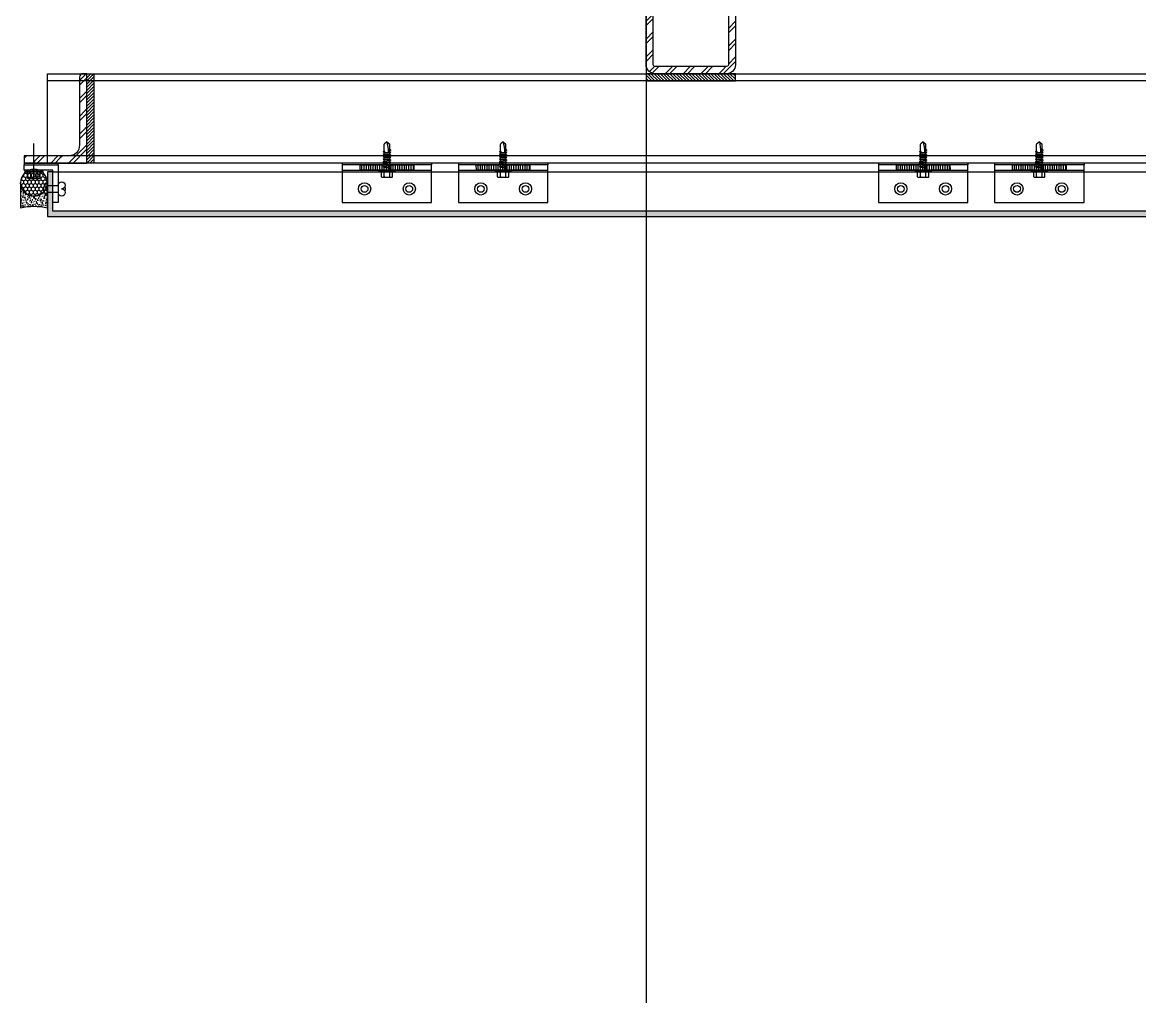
# Model space of a CAD drawing. Header units: millimetres. Extents: x 434053 to 1059003, y -2417481 to 936527.
# Drawn here: x 659012 to 659637, y -2247288 to -2246743 of the extents above; entities that cross this region are included whole.
import ezdxf

# ---------------------------------------------------------------- set-up
doc = ezdxf.new("R2010")
doc.units = ezdxf.units.MM
doc.header["$LTSCALE"] = 1000
doc.header["$MEASUREMENT"] = 0
for name, pattern in [('CENTER', [2, 1.25, -0.25, 0.25, -0.25]), ('HIDDEN', [9.524999999999999, 6.35, -3.175]), ('HIDDEN2', [4.762499999999999, 3.175, -1.5875]), ('HIDDENX2', [19.049999999999997, 12.7, -6.35])]:
    doc.linetypes.add(name, pattern=pattern)
doc.layers.get('Defpoints').update_dxf_attribs({"color": 6})
for name, color, linetype in [('ALUM', 1, 'Continuous'), ('ALUM-V', 11, 'Continuous'), ('ELASTOMER', 6, 'Continuous'), ('ELASTOMER-V', 241, 'Continuous'), ('ELASTROMER-V', 241, 'Continuous'), ('EXTRUSION1', 4, 'Continuous'), ('EXTRUSION2', 133, 'Continuous'), ('FASTENER', 191, 'Continuous'), ('GRID', 8, 'CENTER'), ('HZHZNEWPLOTLAYER#@$TT', 7, 'Continuous'), ('SILICONE', 8, 'Continuous'), ('STEEL', 3, 'Continuous'), ('STEEL-V', 71, 'Continuous'), ('STRUCTURE', 5, 'Continuous'), ('WELD', 6, 'Continuous'), ('铝板断面填充', 14, 'Continuous')]:
    doc.layers.add(name, color=color, linetype=linetype)

# ---------------------------------------------------------------- blocks, each defined once
blk = doc.blocks.new('rivet6')
at = {"color": 0, "linetype": 'ByBlock'}
blk.add_line((0, 4), (0, -4), dxfattribs=at)
blk.add_lwpolyline([(-5.999999999999943, 2, 2.414213562373095), (-7.999999999999943, 0, 2.414213562373095), (-5.999999999999943, -2)], format="xyb", dxfattribs=at)
at = {"color": 0, "linetype": 'HIDDEN2'}
blk.add_lwpolyline([(0, 2), (-5.999999999999943, 2), (-5.999999999999943, -2), (0, -2)], dxfattribs=at)
at = {"color": 0, "linetype": 'ByBlock'}
for centre, radius, start, end in [((-7.999999999999943, 0), 2, 149.9999999999995, 210.0000000000005), ((-3, 0), 5, 306.8698976458447, 53.13010235415532)]:
    blk.add_arc(centre, radius, start, end, dxfattribs=at)
blk = doc.blocks.new('*U379')
at = {"linetype": 'ByBlock', "lineweight": -2}
for p, q in [((-5.028571428571013, 0.5142857142927824), (-5.028571428571013, 7.275957614183426e-12)), ((5.028571428571013, 7.275957614183426e-12), (-5.028571428571013, 7.275957614183426e-12)), ((-4.685714285715221, 0.857142857152212), (-3.542857142858338, 1.14285714286234)), ((4.685714285715221, 0.857142857152212), (-4.685714285715221, 0.857142857152212)), ((-3.542857142858338, 4.400000000008731), (-3.542857142858338, 1.14285714286234)), ((3.542857142858338, 1.14285714286234), (-3.542857142858338, 1.14285714286234)), ((2.657142857144208, 4.857142857152212), (-2.657142857144208, 4.857142857152212)), ((-2.332922000361577, 0.857142857152212), (-1.77142857142826, 1.14285714286234)), ((-1.77142857142826, 4.400000000008731), (-1.77142857142826, 1.14285714286234)), ((1.77142857142826, 4.400000000008731), (1.77142857142826, 1.14285714286234)), ((2.458636286075489, 0.857142857152212), (1.77142857142826, 1.14285714286234)), ((3.542857142858338, 4.400000000008731), (3.542857142858338, 1.14285714286234)), ((4.685714285715221, 0.857142857152212), (3.542857142858338, 1.14285714286234)), ((5.028571428571013, 0.5142857142927824), (5.028571428571013, 7.275957614183426e-12))]:
    blk.add_line(p, q, dxfattribs=at)
for centre, radius, start, end in [((-4.685714285715221, 0.5142857142927824), 0.3428571428571428, 90, 180), ((-2.657142857144208, 3.770535714291327), 1.086607142857136, 35.40085557752613, 144.5991444224739), ((0, 1.196428571434808), 3.660714285714072, 61.05941179989344, 118.9405882001066), ((2.657142857144208, 3.770535714291327), 1.086607142857129, 35.40085557752613, 144.5991444224739), ((4.685714285715221, 0.5142857142927824), 0.3428571428571428, 0, 90)]:
    blk.add_arc(centre, radius, start, end, dxfattribs=at)
at = {"layer": 'GRID', "ltscale": 0.5}
blk.add_line((0, 4.857142857159488), (0, -14.88628534954606), dxfattribs=at)
blk = doc.blocks.new('*U563')
at = {"linetype": 'ByBlock', "lineweight": -2}
for p, q in [((-4.399999999999636, 0.4500000000007276), (-4.399999999999636, 0)), ((4.399999999999636, 0), (-4.399999999999636, 0)), ((-4.100000000000364, 0.75), (-3.100000000000364, 1)), ((4.100000000000364, 0.75), (-4.100000000000364, 0.75)), ((-3.100000000000364, 3.850000000000364), (-3.100000000000364, 1)), ((3.100000000000364, 1), (-3.100000000000364, 1)), ((2.325000000000728, 4.25), (-2.325000000000728, 4.25)), ((-2.041306750315925, 0.75), (-1.549999999999272, 1)), ((-1.549999999999272, 3.850000000000364), (-1.549999999999272, 1)), ((-1.549999999999272, 0), (-1.549999999999272, -1.590192378864231)), ((1.549999999999272, 3.850000000000364), (1.549999999999272, 1)), ((2.151306750316508, 0.75), (1.549999999999272, 1)), ((1.549999999999272, 0), (1.549999999999272, -1.090192378864231)), ((3.100000000000364, 3.850000000000364), (3.100000000000364, 1)), ((4.100000000000364, 0.75), (3.100000000000364, 1)), ((4.399999999999636, 0.4500000000007276), (4.399999999999636, 0)), ((-2.110000000000582, -1.899999999999636), (2.110000000000582, -1.399999999999636)), ((-2.110000000000582, -1.899999999999636), (-1.549999999999272, -1.590192378864231)), ((-2.110000000000582, -1.899999999999636), (-1.549999999999272, -2.209807621135042)), ((-2.110000000000582, -3.299999999999272), (2.110000000000582, -2.799999999999272)), ((-2.110000000000582, -3.299999999999272), (-1.549999999999272, -2.990192378863867)), ((-2.110000000000582, -3.299999999999272), (-1.549999999999272, -3.609807621134678)), ((-2.110000000000581, -4.699999999999273), (2.110000000000583, -4.199999999999273)), ((-2.110000000000581, -4.699999999999273), (-1.549999999999272, -4.390192378863867)), ((-2.110000000000581, -4.699999999999273), (-1.549999999999272, -5.009807621134678)), ((-2.11000000000058, -6.099999999999272), (2.110000000000584, -5.599999999999272)), ((-2.11000000000058, -6.099999999999272), (-1.549999999999271, -5.790192378863867)), ((-2.11000000000058, -6.099999999999272), (-1.549999999999271, -6.409807621134678)), ((-1.549999999999272, -1.590192378864231), (1.549999999999272, -1.090192378864231)), ((-1.549999999999272, -2.209807621135042), (1.549999999999272, -1.709807621135042)), ((-1.549999999999272, -2.209807621135042), (-1.549999999999272, -2.990192378863867)), ((-1.549999999999272, -2.990192378863867), (1.549999999999272, -2.490192378863867)), ((-1.549999999999272, -3.609807621134678), (1.549999999999272, -3.109807621134678)), ((-1.549999999999272, -3.609807621135042), (-1.549999999999272, -4.390192378863867)), ((-1.549999999999272, -4.390192378863867), (1.549999999999273, -3.890192378863867)), ((-1.549999999999272, -5.009807621134678), (1.549999999999273, -4.509807621134678)), ((-1.549999999999271, -5.009807621135042), (-1.549999999999271, -5.790192378863867)), ((-1.549999999999271, -5.790192378863867), (1.549999999999274, -5.290192378863867)), ((-1.549999999999271, -6.409807621134678), (1.549999999999274, -5.909807621134678)), ((1.549999999999272, -0.3098076211354055), (1.549999999999272, -1.090192378864231)), ((2.110000000000582, -1.399999999999636), (1.549999999999272, -1.090192378864231)), ((2.110000000000582, -1.399999999999636), (1.549999999999272, -1.709807621135042)), ((1.549999999999272, -1.709807621135042), (1.549999999999272, -2.490192378863867)), ((2.110000000000582, -2.799999999999272), (1.549999999999272, -2.490192378863867)), ((2.110000000000582, -2.799999999999272), (1.549999999999272, -3.109807621134678)), ((1.549999999999273, -3.109807621135042), (1.549999999999273, -3.890192378863867)), ((2.110000000000583, -4.199999999999273), (1.549999999999273, -3.890192378863867)), ((2.110000000000583, -4.199999999999273), (1.549999999999273, -4.509807621134678)), ((1.549999999999274, -4.509807621135042), (1.549999999999274, -5.290192378863867)), ((2.110000000000584, -5.599999999999272), (1.549999999999274, -5.290192378863867)), ((2.110000000000584, -5.599999999999272), (1.549999999999274, -5.909807621134678)), ((1.549999999999275, -5.909807621135041), (1.549999999999275, -6.690192378863866)), ((-2.110000000000579, -7.499999999999272), (2.110000000000585, -6.999999999999272)), ((-2.110000000000579, -7.499999999999272), (-1.54999999999927, -7.190192378863866)), ((-2.110000000000579, -7.499999999999272), (-1.54999999999927, -7.809807621134677)), ((-2.110000000000579, -8.900000000000727), (2.110000000000585, -8.400000000000727)), ((-2.110000000000579, -8.900000000000727), (-1.54999999999927, -8.590192378865321)), ((-2.110000000000579, -8.900000000000727), (-1.54999999999927, -9.209807621136132)), ((-2.110000000000579, -10.30000000000036), (-1.54999999999927, -9.990192378864958)), ((-2.110000000000579, -10.30000000000036), (-1.141147094092955, -10.18393879649848)), ((-2.110000000000579, -10.30000000000036), (-1.54999999999927, -10.60980762113577)), ((-1.54999999999927, -6.409807621135041), (-1.54999999999927, -7.190192378863866)), ((-1.54999999999927, -7.190192378863866), (1.549999999999275, -6.690192378863866)), ((-1.54999999999927, -7.809807621134677), (1.549999999999275, -7.309807621134677)), ((-1.54999999999927, -7.809807621134677), (-1.54999999999927, -8.590192378865321)), ((-1.54999999999927, -8.590192378865321), (1.549999999999275, -8.090192378865321)), ((-1.54999999999927, -9.209807621136132), (1.549999999999275, -8.709807621136132)), ((-1.54999999999927, -9.209807621136132), (-1.54999999999927, -9.990192378864958)), ((-1.54999999999927, -9.990192378864958), (-0.9946989986692616, -9.891031485770508)), ((-1.54999999999927, -10.60980762113577), (-1.334865735341734, -10.57139078816108)), ((-1.54999999999927, -10.60980762113577), (-1.54999999999927, -14.40000000000073)), ((0.5619885887190348, -9.639837273735974), (1.549999999999275, -9.490192378864958)), ((0.7141825614198778, -9.953488843050945), (2.110000000000585, -9.800000000000363)), ((0.7141825614198778, -10.23227502088157), (1.549999999999275, -10.10980762113577)), ((0.7141825614198778, -11.01265977861221), (1.549999999999275, -10.89019237886459)), ((0.7141825614198778, -11.3534888430524), (2.110000000000585, -11.2)), ((0.7141825614198778, -11.63227502088303), (1.549999999999275, -11.5098076211354)), ((2.110000000000585, -6.999999999999272), (1.549999999999275, -6.690192378863866)), ((2.110000000000585, -6.999999999999272), (1.549999999999275, -7.309807621134677)), ((1.549999999999275, -7.309807621134677), (1.549999999999275, -8.090192378865321)), ((2.110000000000585, -8.400000000000727), (1.549999999999275, -8.090192378865321)), ((2.110000000000585, -8.400000000000727), (1.549999999999275, -8.709807621136132)), ((1.549999999999275, -8.709807621136132), (1.549999999999275, -9.490192378864958)), ((2.110000000000585, -9.800000000000363), (1.549999999999275, -9.490192378864958)), ((2.110000000000585, -9.800000000000363), (1.549999999999275, -10.10980762113577)), ((1.549999999999275, -10.10980762113577), (1.549999999999275, -10.89019237886459)), ((2.110000000000585, -11.2), (1.549999999999275, -10.89019237886459)), ((2.110000000000585, -11.2), (1.549999999999275, -11.5098076211354)), ((1.549999999999275, -11.5098076211354), (1.549999999999275, -14.40000000000073)), ((2.664535259100376e-15, -15.80000000000036), (-1.54999999999927, -14.40000000000073)), ((2.664535259100376e-15, -15.80000000000036), (1.549999999999275, -14.40000000000073))]:
    blk.add_line(p, q, dxfattribs=at)
blk.add_lwpolyline([(2.664535259100376e-15, -15.80000000000036), (0.7141825614198778, -11.63227502088303), (0.7141825614198778, -9.900899293751717, 0.4176573264866609), (0.4106596181591184, -9.60091997968011, 0.09706246058353715), (-0.9946989986692616, -9.891031485770508), (-1.54999999999927, -11.0016756527395)], format="xyb", dxfattribs=at)
for centre, radius, start, end in [((-4.100000000000364, 0.4500000000007276), 0.3, 90, 180), ((-2.325000000000728, 3.299218750000364), 0.9507812499999939, 35.40085557735623, 144.5991444226438), ((0, 1.046875), 3.203124999999813, 61.05941179989344, 118.9405882001065), ((2.325000000000728, 3.299218750000364), 0.9507812499999881, 35.40085557735623, 144.5991444226438), ((4.100000000000364, 0.4500000000007276), 0.3, 0, 90)]:
    blk.add_arc(centre, radius, start, end, dxfattribs=at)
blk = doc.blocks.new('*U562')
at = {"layer": 'EXTRUSION1', "linetype": 'HIDDEN'}
h = blk.add_hatch(dxfattribs=at)
h.set_pattern_fill('ANSI31', color=8, scale=10, angle=45, style=0)
h.set_pattern_definition([(90, (-29149.79709862045, 32516.85714957471), (-1.25, 2e-16), [])])
h.paths.add_polyline_path([(40.01243538530564, 18.06681396374486), (10.012435385302, 18.06681396396313), (9.994380437222773, 20.99983998126415), (39.99438043724824, 20.99983998104587)])
h = blk.add_hatch(dxfattribs=at)
h.set_pattern_fill('ANSI31', color=8, scale=10, angle=45, style=0)
h.set_pattern_definition([(90, (-29149.79709862045, 32581.85714957471), (-1.25, 2e-16), [])])
h.paths.add_polyline_path([(105.0124353853056, 18.06681396327192), (75.012435385302, 18.06681396348292), (75.00000000331367, 20.99983998079122), (105.0000000033391, 20.99983998057294)])
blk.add_line((3.306396934021905e-09, 18.06681396403589), (50.00000000330276, 18.0668139636721))
at = {"linetype": 'HIDDEN'}
for p, q in [((65.0000000033064, 18.06681396355568), (115.0000000033028, 18.06681396319188)), ((65.00000000012369, 16.99999999952706), (115.0000000001237, 16.99999999916326))]:
    blk.add_line(p, q, dxfattribs=at)
for points in [[(3.324586828057363e-09, 20.99983998134419), (1.236912794411182e-10, 17)], [(50.00000000012369, 16.9999999996362), (50.00000000332459, 20.99983998097311), (3.324586828057363e-09, 20.99983998133691)], [(65.00000000332459, 20.99983998086397), (65, -4.729372449219227e-10), (115, -8.36735125631094e-10), (115.0000000033246, 20.99983998050018), (65.00000000332459, 20.99983998086397)]]:
    blk.add_lwpolyline(points)
blk.add_lwpolyline([(1.236912794411182e-10, 17), (0, 0), (50, -3.637978807091713e-10), (50.00000000012369, 16.9999999996362)], dxfattribs=at)
at = {"layer": 'ELASTOMER-V', "linetype": 'HIDDEN'}
for p, q in [((9.915268621796258e-05, 21.99984365353455), (9.915268257998378e-05, 20.99984365353455)), ((49.99990085400297, 21.99984365317075), (9.915268621796258e-05, 21.99984365353455)), ((49.99990085400297, 21.99984365317075), (49.9999008539957, 20.99984365317075)), ((65.00009915268622, 21.99984365306161), (65.00009915268258, 20.99984365306161)), ((114.999900854003, 21.99984365269781), (65.00009915268622, 21.99984365306161)), ((114.999900854003, 21.99984365269781), (114.9999008539957, 20.99984365269781))]:
    blk.add_line(p, q, dxfattribs=at)
at = {"layer": 'EXTRUSION1', "color": 8, "linetype": 'HIDDEN'}
for points in [[(40.01243538530564, 18.06681396374486), (10.012435385302, 18.06681396396313), (9.994380437222773, 20.99983998126415), (39.99438043724824, 20.99983998104587)], [(105.0124353853056, 18.06681396327192), (75.012435385302, 18.06681396348292), (75.00000000331367, 20.99983998079122), (105.0000000033391, 20.99983998057294)]]:
    blk.add_lwpolyline(points, close=True, dxfattribs=at)
at = {"layer": 'FASTENER'}
for centre, radius in [((12.50000000005457, 7.499999999912689), 3.410657394134659), ((12.50000000005457, 7.499999999912689), 1.875), ((37.50000000005457, 7.49999999973079), 3.410657394134659), ((37.50000000005457, 7.49999999973079), 1.875), ((77.50000000005457, 7.499999999432475), 3.410657394134659), ((77.50000000005457, 7.499999999432475), 1.875), ((102.5000000000546, 7.499999999250576), 3.410657394134659), ((102.5000000000546, 7.499999999250576), 1.875)]:
    blk.add_circle(centre, radius, dxfattribs=at)
at = {"layer": 'FASTENER', "xscale": -1, "rotation": 179.9999555529958}
for p in [(25.01239116587332, 18.06682732070774), (89.99995578387409, 18.06682732022752)]:
    blk.add_blockref('*U563', p, dxfattribs=at)
blk = doc.blocks.new('A$C4AEA3CD0')
at = {"layer": 'ELASTOMER-V'}
h = blk.add_hatch(dxfattribs=at)
h.set_pattern_fill('HONEY', color=256, scale=9.999999999999995, angle=-90.00000000000001, style=0)
h.set_pattern_definition([(270, (60501.74586373038, 34208.89254977444), (1.082531754730547, -1.874999999999999), [1.249999999999999, -2.499999999999999]), (29.99999999999998, (60501.74586373038, 34208.89254977444), (1.082531754730548, 1.874999999999998), [1.249999999999999, -2.499999999999998]), (329.9999999999999, (60501.74586373038, 34208.89254977444), (2.165063509461095, -8.140493487562734e-16), [-2.499999999999998, 1.249999999999999])])
edge = h.paths.add_edge_path()
edge.add_ellipse((10628.20072560296, 6756.938700612018), major_axis=(-5.303280013462347, 5.303321704295289), ratio=0.999999999992203, start_angle=0, end_angle=360, ccw=False)
at = {"layer": 'SILICONE'}
h = blk.add_hatch(dxfattribs=at)
h.set_pattern_fill('AR-SAND', color=256, scale=0.9999999999999997, angle=107.1830807807661, style=0)
h.set_pattern_definition([(144.683080780766, (13078.44345766073, 4376.02022627256), (-1.822211354424354, -0.6294154270487508), [0, -1.519999999999999, 0, -1.699999999999999, 0, -1.624999999999999]), (114.6830807807661, (13078.44345766073, 4376.02022627256), (-3.219019346624564, 0.8570486835978235), [0, -0.8199999999999994, 0, -1.369999999999999, 0, -0.5249999999999995]), (74.68308078076613, (13078.80683157577, 4374.84512653306), (-0.9254047745295179, 2.973472307467814), [0, -0.4999999999999997, 0, -1.799999999999999, 0, -2.349999999999997]), (64.68308078076616, (13078.80683157577, 4374.84512653306), (-1.726588879023873, 2.612661938106628), [0, -0.2499999999999993, 0, -1.179999999999995, 0, -1.349999999999995])])
edge = h.paths.add_edge_path()
edge.add_line((10620.70139677072, 6756.936215800286), (10620.70067067572, 6742.964621111396))
edge.add_arc((10628.20053299173, 6707.936294918509), 35.82222174341442, 77.91450081568678, 102.08504876512939, ccw=False)
edge.add_line((10635.70067067561, 6742.964562151663), (10635.70067264093, 6743.464562151663))
edge.add_line((10635.70067264093, 6743.464562151663), (10635.70005428925, 6756.796823001607))
edge.add_arc((10628.20139635958, 6756.938700579359), 7.499999999554281, 180.0189608891503, 358.91607049039396, ccw=False)
at = {"layer": 'STEEL-V', "linetype": 'ByBlock'}
h = blk.add_hatch(dxfattribs=at)
h.set_pattern_fill('GEOL7', color=256, scale=20, angle=90, style=0, pattern_type=2)
h.set_pattern_definition([(225, (-26503.74901710878, 83447.6416158088), (-1.722627147594897e-15, -10.00131831310253), [20]), (225, (-26503.74901710878, 83450.1416158088), (-1.722627147594897e-15, -10.00131831310253), [20])])
edge = h.paths.add_edge_path(flags=16)
edge.add_line((11016.70069342008, 6912.964562151546), (11016.70069342002, 6822.964562151546))
edge.add_arc((11015.70069342002, 6822.964562151517), 1, -89.99999999833238, 1.6675016922818031e-09, ccw=False)
edge.add_line((11015.70069342005, 6821.964562151517), (10975.70069342002, 6821.964562151546))
edge.add_arc((10975.70069342005, 6822.964562151546), 1, 179.9999999983325, 269.99999999833244, ccw=False)
edge.add_line((10974.70069342005, 6822.964562151576), (10974.70069342005, 6912.964562151576))
edge.add_arc((10975.70069342002, 6912.964562151561), 0.9999999999854481, 89.99999999916622, 179.9999999991662, ccw=False)
edge.add_line((10975.70069342005, 6913.964562151546), (11015.70069342002, 6913.964562151546))
edge.add_arc((11015.70069342005, 6912.964562151517), 1.000000000029104, 1.6675016922818031e-09, 90.00000000166762, ccw=False)
edge = h.paths.add_edge_path()
edge.add_line((11020.70069342008, 6912.964562151546), (11020.70069342005, 6822.964562151546))
edge.add_arc((11015.70069342002, 6822.964562151561), 5.000000000014552, 269.9999999998332, 359.9999999998332, ccw=False)
edge.add_line((11015.70069342002, 6817.964562151546), (10975.70069342002, 6817.964562151546))
edge.add_arc((10975.70069342002, 6822.964562151561), 5.000000000014552, 179.9999999998333, 269.9999999998332, ccw=False)
edge.add_line((10970.70069342002, 6822.964562151576), (10970.70069341996, 6912.964562151576))
edge.add_arc((10975.70069341996, 6912.964562151532), 5.000000000014552, 89.99999999949978, 179.9999999994997, ccw=False)
edge.add_line((10975.70069342002, 6917.964562151546), (11015.70069342005, 6917.964562151546))
edge.add_arc((11015.70069342005, 6912.964562151532), 5.000000000014552, 1.667217475187499e-10, 90.00000000016678, ccw=False)
h = blk.add_hatch(dxfattribs=at)
h.set_pattern_fill('GEOL7', color=256, scale=20, angle=90, style=0, pattern_type=2)
h.set_pattern_definition([(225, (-16621.29723573379, 56819.0097552064), (-1.722627147594897e-15, -10.00131831310253), [20]), (225, (-16621.29723573379, 56821.5097552064), (-1.722627147594897e-15, -10.00131831310253), [20])])
edge = h.paths.add_edge_path()
edge.add_line((10622.70067067564, 6771.964562151648), (10622.70067067564, 6767.964562151634))
edge.add_line((10622.70067067564, 6767.964562151634), (10657.70067067564, 6767.964562151648))
edge.add_line((10657.70067067564, 6767.964562151648), (10657.70067067564, 6817.964562151648))
edge.add_line((10657.70067067564, 6817.964562151648), (10655.70067067564, 6817.964562151648))
edge.add_arc((10655.70067067564, 6815.964562151648), 2, 90, 180)
edge.add_line((10653.70067067564, 6815.964562151648), (10653.70067067564, 6777.964562151634))
edge.add_arc((10647.70067067564, 6777.964562151648), 5.999999999992724, 269.9999999999305, 359.999999999861, ccw=False)
edge.add_line((10647.70067067564, 6771.964562151648), (10622.70067067564, 6771.964562151648))
at = {"layer": 'WELD'}
h = blk.add_hatch(dxfattribs=at)
h.set_pattern_fill('ANSI31', color=256, scale=10, angle=-2.544443745170813e-14, style=0)
h.set_pattern_definition([(44.99999999999996, (102162.9277866736, 36498.66106811603), (-0.883883476483184, 0.8838834764831849), [])])
h.paths.add_polyline_path([(10661.69686378041, 6817.964562151648), (10661.69686378041, 6767.964562151634), (10657.70067067564, 6767.964562151634), (10657.70067067564, 6817.964562151648)])
h = blk.add_hatch(dxfattribs=at)
h.set_pattern_fill('ANSI31', color=256, scale=10, angle=89.99999999999999, style=0)
h.set_pattern_definition([(135, (-17590.01604982455, 98369.19548504474), (-0.8838834764831848, -0.8838834764831841), [])])
h.paths.add_polyline_path([(11020.70069342005, 6817.964562151605), (10970.70069342005, 6817.964562151605), (10970.70069342005, 6813.968369046832), (11020.70069342005, 6813.968369046832)])
at = {"layer": '铝板断面填充', "linetype": 'ByBlock'}
blk.add_hatch(color=14, dxfattribs=at).paths.add_polyline_path([(11435.20067067564, 6762.964562151663), (11435.20067067564, 6740.964562151663), (10638.70067067561, 6740.964562151663), (10638.70067067562, 6762.964562151663), (10635.70067067562, 6762.964562151663), (10635.70067067561, 6737.964562151663), (11438.20067067564, 6737.964562151663), (11438.20067067564, 6762.964562151663)])
at = {"layer": 'ALUM', "linetype": 'ByBlock', "elevation": 1.794412873847352e-08}
blk.add_lwpolyline([(11435.20067067564, 6762.964562151663), (11435.20067067564, 6740.964562151663), (10638.70067067561, 6740.964562151663), (10638.70067067562, 6762.964562151663), (10635.70067067562, 6762.964562151663), (10635.70067067561, 6737.964562151663), (11438.20067067564, 6737.964562151663), (11438.20067067564, 6762.964562151663)], close=True, dxfattribs=at)
at = {"layer": 'ALUM-V'}
blk.add_line((10638.70067067562, 6762.964562151663, 1.794412873847352e-08), (11435.20067067564, 6762.964562151663, 1.794412873847352e-08), dxfattribs=at)
at = {"layer": 'Defpoints'}
for points, elevation in [([(10661.69686378041, 6817.964562151648), (10661.69686378041, 6767.964562151634), (10657.70067067564, 6767.964562151634), (10657.70067067564, 6817.964562151648)], 1.794412873847352e-08), ([(11020.70069342005, 6817.964562151605), (10970.70069342005, 6817.964562151605), (10970.70069342005, 6813.968369046832), (11020.70069342005, 6813.968369046832)], 1.648816256007666e-08)]:
    blk.add_lwpolyline(points, close=True, dxfattribs=dict(at, elevation=elevation))
at = {"layer": 'ELASTOMER', "extrusion": (0, 0, -1)}
blk.add_ellipse((10628.20139635912, 6756.938700579421, 1.794412873847352e-08), major_axis=(-5.303280013462344, 5.303321704295287), ratio=0.999999999992203, start_param=2.356194490188446, end_param=8.639379797368033, dxfattribs=at)
at = {"layer": 'ELASTROMER-V', "linetype": 'HIDDEN', "elevation": 1.794412873847352e-08}
blk.add_lwpolyline([(10641.70024316793, 6766.96450319193), (10641.70024316793, 6767.96450319193), (10622.70067067564, 6767.964103054192), (10622.70067067564, 6766.96420917805)], close=True, dxfattribs=at)
at = {"layer": 'EXTRUSION2', "elevation": 1.794412873847352e-08}
blk.add_lwpolyline([(10638.70092433998, 6763.964463106759), (10622.70071076963, 6763.964209178283), (10622.70067067564, 6766.96420917805), (10641.70024316793, 6766.96450319193), (10641.70067067526, 6745.96449707055), (10638.70067067552, 6745.96445697659)], close=True, dxfattribs=at)
at = {"layer": 'SILICONE', "elevation": 1.794412873847352e-08}
blk.add_lwpolyline([(10620.70139677072, 6756.936215800286), (10620.70067067572, 6742.964621111396, -0.1058566706831174), (10635.70067067561, 6742.964562151663), (10635.70067264093, 6743.464562151663), (10635.70005428925, 6756.796823001607, -0.9904214860552469), (10620.7013967707, 6756.936218604818)], format="xyb", dxfattribs=at)
at = {"layer": 'STEEL'}
for points, elevation in [([(11020.70069342008, 6912.964562151546), (11020.70069342005, 6822.964562151546, -0.414213562373095), (11015.70069342002, 6817.964562151546), (10975.70069342002, 6817.964562151546, -0.414213562373095), (10970.70069342002, 6822.964562151576), (10970.70069341996, 6912.964562151576, -0.414213562373095), (10975.70069342002, 6917.964562151546), (11015.70069342005, 6917.964562151546, -0.414213562373095)], 1.648816256007666e-08), ([(11016.70069342008, 6912.964562151546), (11016.70069342002, 6822.964562151546, -0.4142135623730951), (11015.70069342005, 6821.964562151517), (10975.70069342002, 6821.964562151546, -0.4142135623730951), (10974.70069342005, 6822.964562151576), (10974.70069342005, 6912.964562151576, -0.4142135623730951), (10975.70069342005, 6913.964562151546), (11015.70069342002, 6913.964562151546, -0.4142135623730951)], 1.648816256007666e-08), ([(10622.70067067564, 6767.964562151648), (10657.70067067564, 6767.964562151648), (10657.70067067564, 6817.964562151648), (10655.70067067564, 6817.964562151648, 0.414213562373095), (10653.70067067564, 6815.964562151648), (10653.70067067564, 6777.964562151648, -0.414213562373095), (10647.70067067564, 6771.964562151648), (10622.70067067564, 6771.964562151648)], 1.794412873847352e-08)]:
    blk.add_lwpolyline(points, format="xyb", close=True, dxfattribs=dict(at, elevation=elevation))
at = {"layer": 'STEEL-V', "linetype": 'HIDDEN'}
for p, q in [((12092.38823633378, 6813.964562151339, -2.925682340444133e-08), (10635.70067067564, 6813.964562151619, 1.794412873847352e-08)), ((12092.38823633378, 6771.964562151412, -2.925682340444133e-08), (10635.70067067564, 6771.964562151692, 1.794412873847352e-08))]:
    blk.add_line(p, q, dxfattribs=at)
at = {"layer": 'STEEL-V', "elevation": 1.794412873847352e-08}
blk.add_lwpolyline([(12092.38823633378, 6767.964562151383), (10635.70067067564, 6767.964562151663), (10635.70067067564, 6817.964562151663), (12092.38823633378, 6817.964562151383)], dxfattribs=at)
at = {"layer": 'STRUCTURE', "linetype": 'HIDDENX2'}
blk.add_line((10970.70069345605, 9546.130602583546, 4.372245922310087e-08), (10970.70069345611, 1811.765334645861, 4.372245922310087e-08), dxfattribs=at)
at = {"layer": 'EXTRUSION2', "rotation": 2.306715178945377e-05}
for p in [(10800.68695840861, 6745.964562151605, 1.794412873847147e-08), (11100.68695840861, 6745.964562151605, 1.794412873847147e-08)]:
    blk.add_blockref('*U562', p, dxfattribs=at)
at = {"layer": 'FASTENER', "xscale": -1}
for name, p, rotation in [('*U379', (10628.20042910361, 6763.964322771246, 1.794412873847352e-08), 180), ('rivet6', (10635.70048364309, 6753.464589282137, 1.794412873847352e-08), 359.9987838425851)]:
    blk.add_blockref(name, p, dxfattribs=dict(at, rotation=rotation))

msp = doc.modelspace()

# ---------------------------------------------------------------- block references
at = {"layer": 'HZHZNEWPLOTLAYER#@$TT'}
msp.add_blockref('A$C4AEA3CD0', (648390.646983277, -2253589.644804623), dxfattribs=at)

doc.saveas('drawing.dxf')
